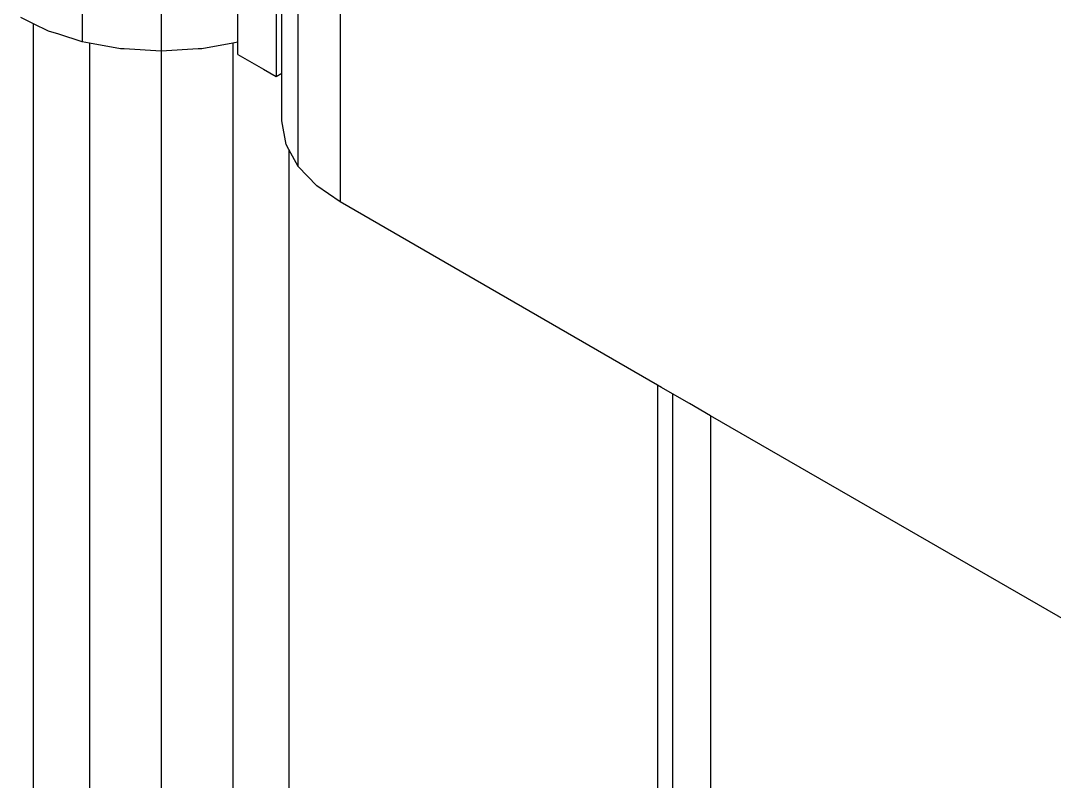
# Model space of a CAD drawing. Header units: millimetres. Extents: x 153 to 4750, y 92 to 3343.
# Drawn here: x 3311.8 to 3369, y 2732.7 to 2774.8 of the extents above; entities that cross this region are included whole.
import ezdxf

# ---------------------------------------------------------------- set-up
doc = ezdxf.new("R2010")
doc.units = ezdxf.units.MM

msp = doc.modelspace()

# ---------------------------------------------------------------- linework, layer by layer
for p, q in [((3315.247, 2851.22), (3315.247, 2773.652)), ((3319.615, 2850.697), (3319.615, 2773.13)), ((3323.858, 2773.629), (3323.858, 2850.516)), ((3325.979, 2849.291), (3325.979, 2771.724)), ((3326.293, 2771.905), (3326.293, 2846.842)), ((3327.198, 2766.752), (3327.198, 2844.319)), ((3329.515, 2842.351), (3329.515, 2764.784)), ((3312.544, 2774.65), (3311.837, 2774.99)), ((3312.544, 2262.638), (3312.544, 2774.65)), ((3313.382, 2774.248), (3312.544, 2774.65)), ((3313.949, 2774.067), (3313.382, 2774.248)), ((3315.247, 2773.652), (3313.949, 2774.067)), ((3315.644, 2773.58), (3315.247, 2773.652)), ((3315.644, 2773.58), (3315.644, 2261.422)), ((3317.361, 2773.265), (3315.644, 2773.58)), ((3323.587, 2773.58), (3321.869, 2773.265)), ((3323.858, 2773.629), (3323.587, 2773.58)), ((3323.587, 2773.58), (3323.587, 2261.422)), ((3323.858, 2772.949), (3323.858, 2773.629)), ((3317.566, 2773.252), (3317.361, 2773.265)), ((3319.615, 2773.13), (3317.566, 2773.252)), ((3321.665, 2773.252), (3319.615, 2773.13)), ((3319.615, 2773.13), (3319.615, 2260.947)), ((3321.869, 2773.265), (3321.665, 2773.252)), ((3323.858, 2772.949), (3325.282, 2772.127)), ((3325.282, 2772.127), (3325.979, 2771.724)), ((3325.979, 2771.724), (3326.293, 2771.905)), ((3326.293, 2769.275), (3326.293, 2771.905)), ((3326.527, 2767.973), (3326.293, 2769.275)), ((3326.687, 2767.682), (3326.527, 2767.973)), ((3326.687, 2767.682), (3326.687, 2262.638)), ((3327.198, 2766.752), (3326.687, 2767.682)), ((3328.229, 2765.676), (3327.198, 2766.752)), ((3329.515, 2764.784), (3328.229, 2765.676)), ((3347.092, 2754.636), (3329.515, 2764.784)), ((3347.092, 2754.636), (3347.092, 2274.42)), ((3347.304, 2754.513), (3347.092, 2754.636)), ((3347.915, 2754.161), (3347.304, 2754.513)), ((3347.915, 2754.161), (3347.915, 2242.791)), ((3348.852, 2753.619), (3347.915, 2754.161)), ((3350.021, 2752.945), (3348.852, 2753.619)), ((3350.021, 2752.945), (3350.021, 2241.001)), ((3625.086, 2594.136), (3350.021, 2752.945))]:
    msp.add_line(p, q)

doc.saveas('drawing.dxf')
